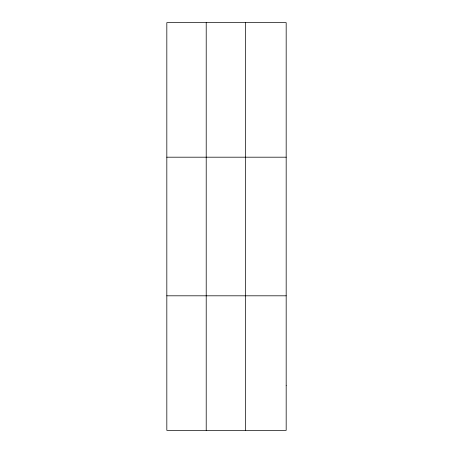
<?xml version="1.0" encoding="UTF-8"?>
<svg xmlns="http://www.w3.org/2000/svg" width="453" height="453" viewBox="0 0 453 453"><rect width="100%" height="100%" fill="white"/><g stroke="black" fill="none" stroke-linecap="round" stroke-linejoin="round"><path stroke-width="0.68" d="M206.211 430.35L206.211 22.65M245.6 430.35L245.6 22.65M166.823 157.191L286.177 157.191M166.823 295.809L286.177 295.809M286.177 385.503L286.177 430.35L166.823 430.35L166.823 22.65L286.177 22.65L286.177 385.503"/></g></svg>
